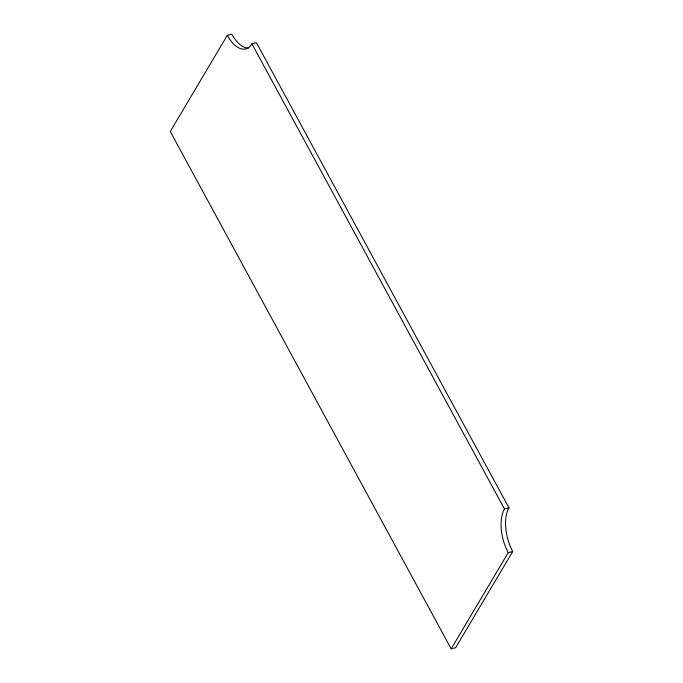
<?xml version="1.0" encoding="UTF-8"?>
<svg xmlns="http://www.w3.org/2000/svg" width="683" height="683" viewBox="0 0 683 683"><rect width="100%" height="100%" fill="white"/><g stroke="black" fill="none" stroke-linecap="round" stroke-linejoin="round"><path stroke-width="1.02" d="M227.328 35.303L170.272 131.495L451.173 648.85L455.672 647.697L512.728 551.505A32.195 16.17 75.6 0 1 508.98 507.862L256.407 42.67L251.907 43.823A32.195 16.17 75.6 0 1 227.328 35.303L231.827 34.15A32.195 16.17 75.6 0 0 248.697 48.015M451.173 648.85L508.229 552.658A32.195 16.17 75.6 0 1 504.489 509.006L251.907 43.823M504.489 509.006L508.98 507.862M508.229 552.658L512.728 551.505"/></g></svg>
